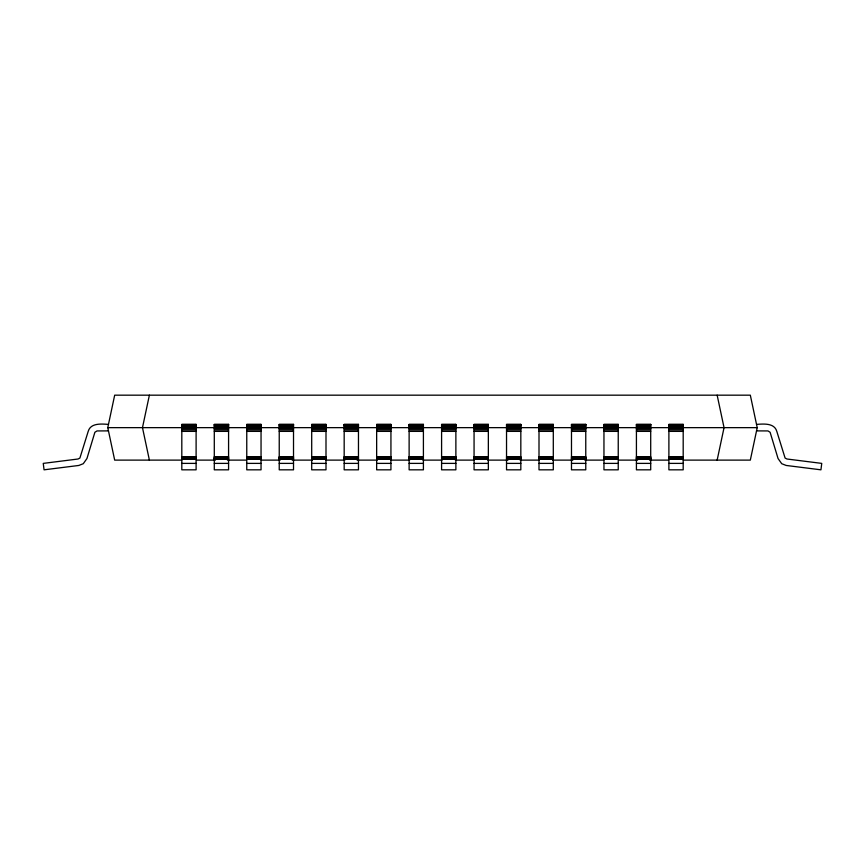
<?xml version="1.0" encoding="UTF-8"?>
<svg xmlns="http://www.w3.org/2000/svg" width="865" height="865" viewBox="0 0 865 865"><rect width="100%" height="100%" fill="white"/><g stroke="black" fill="none" stroke-linecap="round" stroke-linejoin="round"><path stroke-width="1.3" d="M181.747 460.115L114.677 460.115L107.779 427.645L114.677 395.175L750.323 395.175L757.221 427.645L750.323 460.115L683.253 460.115M149.386 395.175L142.476 427.645L149.386 460.115M717.15 460.115L724.048 427.645L717.15 395.175M108.471 424.391C101.681 423.947 90.641 422.715 88.198 431.375L79.894 458.082L78.001 459.012L43.25 463.391L44.061 469.825L78.812 465.457L83.267 463.716L86.943 458.547L94.88 432.284L97.021 430.932L108.471 430.889M756.529 424.391C763.319 423.947 774.359 422.715 776.802 431.375L785.106 458.082L786.999 459.012L821.75 463.391L820.939 469.825L786.188 465.457L781.733 463.716L778.057 458.547L770.12 432.284L767.979 430.932L756.529 430.889M181.812 424.52L196.106 424.52M214.293 424.52L228.576 424.52M246.763 424.52L261.046 424.52M279.233 424.52L293.516 424.52M311.703 424.52L325.997 424.52M344.173 424.52L358.467 424.52M376.653 424.52L390.937 424.52M409.123 424.52L423.407 424.52M441.593 424.52L455.877 424.52M474.063 424.52L488.347 424.52M506.533 424.52L520.827 424.52M539.003 424.52L553.297 424.52M571.484 424.52L585.767 424.52M603.954 424.52L618.237 424.52M636.424 424.52L650.707 424.52M668.894 424.52L683.188 424.52M181.812 424.888L196.106 424.888M214.293 424.888L228.576 424.888M246.763 424.888L261.046 424.888M279.233 424.888L293.516 424.888M311.703 424.888L325.997 424.888M344.173 424.888L358.467 424.888M376.653 424.888L390.937 424.888M409.123 424.888L423.407 424.888M441.593 424.888L455.877 424.888M474.063 424.888L488.347 424.888M506.533 424.888L520.827 424.888M539.003 424.888L553.297 424.888M571.484 424.888L585.767 424.888M603.954 424.888L618.237 424.888M636.424 424.888L650.707 424.888M668.894 424.888L683.188 424.888M181.812 425.504L196.106 425.504M214.293 425.504L228.576 425.504M246.763 425.504L261.046 425.504M279.233 425.504L293.516 425.504M311.703 425.504L325.997 425.504M344.173 425.504L358.467 425.504M376.653 425.504L390.937 425.504M409.123 425.504L423.407 425.504M441.593 425.504L455.877 425.504M474.063 425.504L488.347 425.504M506.533 425.504L520.827 425.504M539.003 425.504L553.297 425.504M571.484 425.504L585.767 425.504M603.954 425.504L618.237 425.504M636.424 425.504L650.707 425.504M668.894 425.504L683.188 425.504M181.812 426.337L196.106 426.337M214.293 426.337L228.576 426.337M246.763 426.337L261.046 426.337M279.233 426.337L293.516 426.337M311.703 426.337L325.997 426.337M344.173 426.337L358.467 426.337M376.653 426.337L390.937 426.337M409.123 426.337L423.407 426.337M441.593 426.337L455.877 426.337M474.063 426.337L488.347 426.337M506.533 426.337L520.827 426.337M539.003 426.337L553.297 426.337M571.484 426.337L585.767 426.337M603.954 426.337L618.237 426.337M636.424 426.337L650.707 426.337M668.894 426.337L683.188 426.337M181.812 427.364L196.106 427.364M214.293 427.364L228.576 427.364M246.763 427.364L261.046 427.364M279.233 427.364L293.516 427.364M311.703 427.364L325.997 427.364M344.173 427.364L358.467 427.364M376.653 427.364L390.937 427.364M409.123 427.364L423.407 427.364M441.593 427.364L455.877 427.364M474.063 427.364L488.347 427.364M506.533 427.364L520.827 427.364M539.003 427.364L553.297 427.364M571.484 427.364L585.767 427.364M603.954 427.364L618.237 427.364M636.424 427.364L650.707 427.364M668.894 427.364L683.188 427.364M107.779 427.645L181.607 427.645M196.452 427.645L215.342 427.645M227.484 427.645L246.384 427.645M261.219 427.645L280.109 427.645M292.262 427.645L312.503 427.645M325.997 427.645L344.886 427.645M357.029 427.645L377.27 427.645M390.764 427.645L409.653 427.645M423.147 427.645L442.037 427.645M455.531 427.645L474.42 427.645M487.914 427.645L506.804 427.645M520.298 427.645L539.187 427.645M552.681 427.645L571.57 427.645M585.064 427.645L603.965 427.645M617.459 427.645L637.7 427.645M649.842 427.645L668.732 427.645M683.577 427.645L757.221 427.645M181.812 428.575L196.106 428.575M214.293 428.575L228.576 428.575M246.763 428.575L261.046 428.575M279.233 428.575L293.516 428.575M311.703 428.575L325.997 428.575M344.173 428.575L358.467 428.575M376.653 428.575L390.937 428.575M409.123 428.575L423.407 428.575M441.593 428.575L455.877 428.575M474.063 428.575L488.347 428.575M506.533 428.575L520.827 428.575M539.003 428.575L553.297 428.575M571.484 428.575L585.767 428.575M603.954 428.575L618.237 428.575M636.424 428.575L650.707 428.575M668.894 428.575L683.188 428.575M181.812 429.916L196.106 429.916M214.293 429.916L228.576 429.916M246.763 429.916L261.046 429.916M279.233 429.916L293.516 429.916M311.703 429.916L325.997 429.916M344.173 429.916L358.467 429.916M376.653 429.916L390.937 429.916M409.123 429.916L423.407 429.916M441.593 429.916L455.877 429.916M474.063 429.916L488.347 429.916M506.533 429.916L520.827 429.916M539.003 429.916L553.297 429.916M571.484 429.916L585.767 429.916M603.954 429.916L618.237 429.916M636.424 429.916L650.707 429.916M668.894 429.916L683.188 429.916M181.812 431.375L196.106 431.375M214.293 431.375L228.576 431.375M246.763 431.375L261.046 431.375M279.233 431.375L293.516 431.375M311.703 431.375L325.997 431.375M344.173 431.375L358.467 431.375M376.653 431.375L390.937 431.375M409.123 431.375L423.407 431.375M441.593 431.375L455.877 431.375M474.063 431.375L488.347 431.375M506.533 431.375L520.827 431.375M539.003 431.375L553.297 431.375M571.484 431.375L585.767 431.375M603.954 431.375L618.237 431.375M636.424 431.375L650.707 431.375M668.894 431.375L683.188 431.375M181.812 456.709L196.106 456.709M214.293 456.709L228.576 456.709M246.763 456.709L261.046 456.709M279.233 456.709L293.516 456.709M311.703 456.709L325.997 456.709M344.173 456.709L358.467 456.709M376.653 456.709L390.937 456.709M409.123 456.709L423.407 456.709M441.593 456.709L455.877 456.709M474.063 456.709L488.347 456.709M506.533 456.709L520.827 456.709M539.003 456.709L553.297 456.709M571.484 456.709L585.767 456.709M603.954 456.709L618.237 456.709M636.424 456.709L650.707 456.709M668.894 456.709L683.188 456.709M181.812 457.217L196.106 457.217M214.293 457.217L228.576 457.217M246.763 457.217L261.046 457.217M279.233 457.217L293.516 457.217M311.703 457.217L325.997 457.217M344.173 457.217L358.467 457.217M376.653 457.217L390.937 457.217M409.123 457.217L423.407 457.217M441.593 457.217L455.877 457.217M474.063 457.217L488.347 457.217M506.533 457.217L520.827 457.217M539.003 457.217L553.297 457.217M571.484 457.217L585.767 457.217M603.954 457.217L618.237 457.217M636.424 457.217L650.707 457.217M668.894 457.217L683.188 457.217M181.812 457.671L196.106 457.671M214.293 457.671L228.576 457.671M246.763 457.671L261.046 457.671M279.233 457.671L293.516 457.671M311.703 457.671L325.997 457.671M344.173 457.671L358.467 457.671M376.653 457.671L390.937 457.671M409.123 457.671L423.407 457.671M441.593 457.671L455.877 457.671M474.063 457.671L488.347 457.671M506.533 457.671L520.827 457.671M539.003 457.671L553.297 457.671M571.484 457.671L585.767 457.671M603.954 457.671L618.237 457.671M636.424 457.671L650.707 457.671M668.894 457.671L683.188 457.671M181.812 458.082L196.106 458.082M214.293 458.082L228.576 458.082M246.763 458.082L261.046 458.082M279.233 458.082L293.516 458.082M311.703 458.082L325.997 458.082M344.173 458.082L358.467 458.082M376.653 458.082L390.937 458.082M409.123 458.082L423.407 458.082M441.593 458.082L455.877 458.082M474.063 458.082L488.347 458.082M506.533 458.082L520.827 458.082M539.003 458.082L553.297 458.082M571.484 458.082L585.767 458.082M603.954 458.082L618.237 458.082M636.424 458.082L650.707 458.082M668.894 458.082L683.188 458.082M181.812 458.428L196.106 458.428M214.293 458.428L228.576 458.428M246.763 458.428L261.046 458.428M279.233 458.428L293.516 458.428M311.703 458.428L325.997 458.428M344.173 458.428L358.467 458.428M376.653 458.428L390.937 458.428M409.123 458.428L423.407 458.428M441.593 458.428L455.877 458.428M474.063 458.428L488.347 458.428M506.533 458.428L520.827 458.428M539.003 458.428L553.297 458.428M571.484 458.428L585.767 458.428M603.954 458.428L618.237 458.428M636.424 458.428L650.707 458.428M668.894 458.428L683.188 458.428M181.812 458.71L196.106 458.71M214.293 458.71L228.576 458.71M246.763 458.71L261.046 458.71M279.233 458.71L293.516 458.71M311.703 458.71L325.997 458.71M344.173 458.71L358.467 458.71M376.653 458.71L390.937 458.71M409.123 458.71L423.407 458.71M441.593 458.71L455.877 458.71M474.063 458.71L488.347 458.71M506.533 458.71L520.827 458.71M539.003 458.71L553.297 458.71M571.484 458.71L585.767 458.71M603.954 458.71L618.237 458.71M636.424 458.71L650.707 458.71M668.894 458.71L683.188 458.71M181.812 459.012L196.106 458.904M214.293 458.904L228.576 459.012M246.763 458.904L261.046 459.012M279.233 459.012L293.516 458.904M311.703 458.904L325.997 459.012M344.173 458.904L358.467 459.012M376.653 459.012L390.937 458.904M409.123 458.904L423.407 459.012M441.593 459.012L455.877 458.904M474.063 459.012L488.347 458.904M506.533 458.904L520.827 459.012M539.003 458.904L553.297 459.012M571.484 458.904L585.767 459.012M603.954 458.904L618.237 459.012M636.424 458.904L650.707 459.012M668.894 459.012L683.188 458.904M196.398 460.115L215.461 460.115M227.419 460.115L246.482 460.115M261.133 460.115L280.195 460.115M292.154 460.115L312.384 460.115M325.867 460.115L344.93 460.115M357.072 460.115L377.302 460.115M390.602 460.115L409.664 460.115M422.963 460.115L442.037 460.115M455.336 460.115L474.398 460.115M487.698 460.115L507.928 460.115M520.07 460.115L539.133 460.115M552.616 460.115L572.846 460.115M584.805 460.115L603.867 460.115M618.518 460.115L637.581 460.115M649.539 460.115L668.602 460.115M181.812 463.391L196.106 463.391M214.293 463.391L228.576 463.391M246.763 463.391L261.046 463.391M279.233 463.391L293.516 463.391M311.703 463.391L325.997 463.391M344.173 463.391L358.467 463.391M376.653 463.391L390.937 463.391M409.123 463.391L423.407 463.391M441.593 463.391L455.877 463.391M474.063 463.391L488.347 463.391M506.533 463.391L520.827 463.391M539.003 463.391L553.297 463.391M571.484 463.391L585.767 463.391M603.954 463.391L618.237 463.391M636.424 463.391L650.707 463.391M668.894 463.391L683.188 463.391M196.106 424.391L181.812 424.391L181.812 469.825L196.106 469.825L196.106 424.391M228.576 424.391L214.293 424.391L214.293 469.825L228.576 469.825L228.576 424.391M261.046 424.391L246.763 424.391L246.763 469.825L261.046 469.825L261.046 424.391M293.516 424.391L279.233 424.391L279.233 469.825L293.516 469.825L293.516 424.391M325.997 424.391L311.703 424.391L311.703 469.825L325.997 469.825L325.997 424.391M358.467 424.391L344.173 424.391L344.173 469.825L358.467 469.825L358.467 424.391M390.937 424.391L376.653 424.391L376.653 469.825L390.937 469.825L390.937 424.391M423.407 424.391L409.123 424.391L409.123 469.825L423.407 469.825L423.407 424.391M455.877 424.391L441.593 424.391L441.593 469.825L455.877 469.825L455.877 424.391M488.347 424.391L474.063 424.391L474.063 469.825L488.347 469.825L488.347 424.391M520.827 424.391L506.533 424.391L506.533 469.825L520.827 469.825L520.827 424.391M553.297 424.391L539.003 424.391L539.003 469.825L553.297 469.825L553.297 424.391M585.767 424.391L571.484 424.391L571.484 469.825L585.767 469.825L585.767 424.391M618.237 424.391L603.954 424.391L603.954 469.825L618.237 469.825L618.237 424.391M650.707 424.391L636.424 424.391L636.424 469.825L650.707 469.825L650.707 424.391M683.188 424.391L668.894 424.391L668.894 469.825L683.188 469.825L683.188 424.391"/></g></svg>
